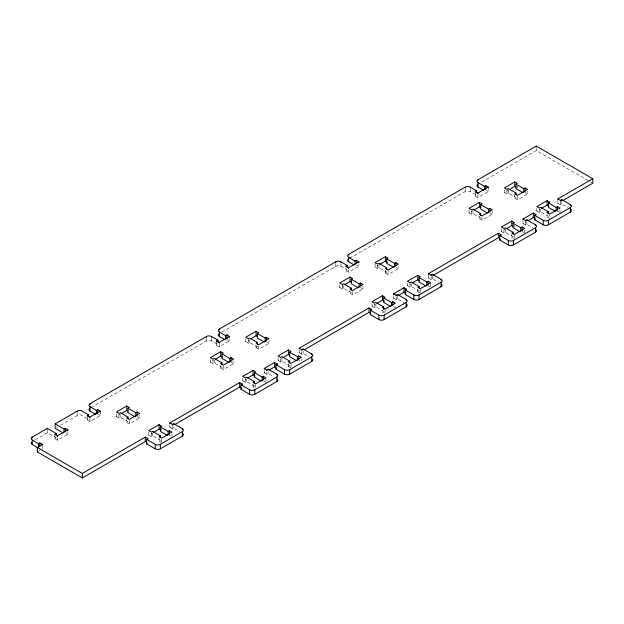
<?xml version="1.0" encoding="UTF-8"?>
<svg xmlns="http://www.w3.org/2000/svg" width="624" height="624" viewBox="0 0 624 624"><rect width="100%" height="100%" fill="white"/><g stroke="black" fill="none" stroke-linecap="round" stroke-linejoin="round"><path stroke-width="0.47" stroke-dasharray="3.12 2.34" d="M60.622 425.186L77.571 415.389L79.778 414.898A2.886 1.669 0 0 1 81.783 415.373L88.6 419.305L88.6 418.189M35.1 439.912L47.362 432.838L56.261 437.697M56.495 427.565L57.868 426.769M90.878 407.698L206.443 340.977A3.658 2.114 0 0 1 211.614 340.977L217.94 344.635L217.94 343.231M221.902 332.054L335.782 266.308A3.658 2.114 0 0 1 340.954 266.308L347.279 269.958L345.985 270.707L345.985 268.187M349.557 258.352L465.122 191.63A3.658 2.114 0 0 1 470.293 191.63L476.619 195.008M481.689 182.068L536.258 150.563L589.423 181.256M54.967 435.919L54.967 438.719L56.261 437.978M87.305 417.253L87.305 420.053L88.6 419.305M216.645 342.303L216.645 345.376L217.94 344.635M355.524 265.2L355.04 265.2M475.324 193.51L475.324 196.03L476.619 195.281M38.906 450.98L39.881 450.419M42.143 449.116L42.463 446.129M54.967 438.719L57.556 440.216L67.899 434.242L67.899 431.441M87.305 420.053L89.887 421.551L100.238 415.576L100.238 412.495M216.645 345.376L219.235 346.874L229.577 340.899L229.577 338.66M345.985 270.707L348.574 272.197L358.917 266.222L358.917 263.702M475.324 196.03L477.914 197.527L488.264 191.552L488.264 188.752M116.392 413.735L116.392 416.426L120.37 414.133M210.366 359.486L210.366 362.17L213.548 360.337M245.731 339.066L245.731 341.749L248.914 339.916M339.706 284.809L339.706 287.5L342.888 285.659M375.071 263.492L375.071 267.08L378.253 265.239M469.045 210.132L469.045 212.823L473.023 210.53M504.41 189.719L504.41 192.403L508.396 190.109M116.392 416.426L118.981 417.924L120.268 417.175L128.029 421.652L126.734 422.401L126.734 419.71M210.366 362.17L212.948 363.667L214.243 362.918L222.004 367.403L222.004 365.609M245.731 341.749L248.321 343.247L249.616 342.498L257.369 346.983L257.369 345.189M339.706 287.5L342.295 288.99L343.582 288.241L351.343 292.726L350.048 293.475L350.048 289.887M375.071 267.08L377.66 268.57L378.955 267.829L386.716 272.306L386.716 270.512M469.045 212.823L471.635 214.321L472.93 213.572L480.683 218.049L479.396 218.798L479.396 216.107M504.41 192.403L507 193.9L508.295 193.151L516.056 197.629L514.761 198.377L514.761 194.797M220.709 365.461L220.709 368.144L222.004 367.403M256.082 345.041L256.082 347.724L257.369 346.983M385.421 270.364L385.421 273.055L386.716 272.306M126.734 422.401L129.324 423.891L139.675 417.924L139.675 415.233M220.709 368.144L223.298 369.642L233.641 363.667L233.641 360.976M256.082 347.724L258.664 349.222L269.014 343.247L269.014 340.556M350.048 293.475L352.638 294.965L362.989 288.99L362.989 286.307M385.421 273.055L388.003 274.544L398.354 268.57L398.354 265.886M479.396 218.798L481.978 220.288L492.328 214.321L492.328 211.63M514.761 198.377L517.351 199.875L527.693 193.9L527.693 191.209M148.73 432.416L148.73 435.107L152.708 432.806M242.72 378.152L242.72 380.843L245.903 379.002M278.07 357.747L278.07 360.43L281.252 358.597M372.06 303.482L372.06 306.166L375.242 304.333M407.41 283.07L407.41 285.761L410.592 283.92M501.4 228.805L501.4 231.496L505.378 229.195M536.749 208.393L536.749 211.084L539.939 209.243M148.73 435.107L151.32 436.597L152.607 435.856L160.368 440.333L159.073 441.082L159.073 437.494M242.72 380.843L245.302 382.34L246.597 381.592L254.358 386.069L254.358 384.275M278.07 360.43L280.66 361.928L281.954 361.179L289.708 365.656L289.708 363.87M372.06 306.166L374.642 307.663L375.937 306.914L383.698 311.399L382.403 312.14L382.403 310.354M407.41 285.761L409.999 287.251L411.294 286.502L419.055 290.987L419.055 289.193M501.4 231.496L503.989 232.986L505.276 232.245L513.037 236.722L511.742 237.471L511.742 234.78M536.749 211.084L539.339 212.573L540.634 211.832L548.395 216.31L547.1 217.058L547.1 214.367M169.853 425.147L169.853 427.393L171.538 426.418M264.272 370.64L264.272 372.879L265.863 371.959M299.192 350.197L299.192 352.716L300.877 351.741M393.611 295.682L393.611 298.202L395.21 297.281M428.54 275.239L428.54 278.039L430.217 277.072M522.959 220.732L522.959 223.532L525.346 222.152M557.879 200.569L557.879 203.369L560.063 202.106M169.853 427.393L172.442 428.883L173.737 428.134L179.665 431.558M264.272 372.879L266.861 374.369L268.156 373.628L273.546 376.732M299.192 352.716L301.782 354.206L303.077 353.465L309.005 356.881M393.611 298.202L396.201 299.699L397.496 298.951L403.962 302.687M428.54 278.039L431.122 279.536L432.416 278.788L438.344 282.212M522.959 223.532L525.541 225.022L526.835 224.273L532.763 227.698M557.879 203.369L560.461 204.859L561.756 204.11L567.684 207.535M253.063 384.127L253.063 386.818L254.358 386.069M288.421 363.714L288.421 366.405L289.708 365.656M417.76 289.045L417.76 291.728L419.055 290.987M590.265 181.74L592.8 183.206M525.112 192.403L527.693 193.9M557.45 211.084L559.385 212.207M547.1 217.058L549.689 218.548L549.689 214.968M486.158 190.336L488.264 191.552M489.739 212.823L492.328 214.321M522.093 231.496L524.683 232.986M511.742 237.471L513.685 238.586M396.412 267.454L398.354 268.57M428.103 285.761L430.045 286.876M417.76 291.728L420.342 293.225M356.491 264.826L358.917 266.222M360.399 287.5L362.989 288.99M393.401 306.54L395.343 307.663L395.343 304.972M382.403 312.14L384.345 313.264M266.425 341.749L269.014 343.247M298.763 360.43L300.058 361.179M288.421 366.405L291.002 367.903M226.996 339.409L229.577 340.899M231.059 362.17L233.641 363.667M263.414 380.843L265.996 382.34M253.063 386.818L254.358 387.566M137.085 416.426L139.675 417.924M169.424 435.107L171.366 436.223M159.073 441.082L161.663 442.572M97.812 414.172L100.238 415.576M65.637 432.939L67.899 434.242M561.756 201.31L561.756 204.11M560.461 202.059L560.461 204.859M560.032 209.89L560.032 212.573M540.634 209.141L540.634 211.832M539.339 208.993L539.339 212.573M536.258 148.317L536.258 150.563M535.891 217.651L535.891 218.486M526.835 221.473L526.835 224.273M525.541 222.222L525.541 225.022M524.683 230.303L524.683 232.089M517.351 186.131L517.351 187.925M517.351 196.287L517.351 199.875M514.332 225.225L514.332 227.011M514.332 235.381L514.332 238.961M508.295 190.46L508.295 193.151M507 190.312L507 193.9M505.276 229.554L505.276 232.245M503.989 229.406L503.989 232.986M481.978 216.707L481.978 220.288M477.914 195.008L477.914 197.527M472.93 211.778L472.93 213.572M471.635 210.733L471.635 214.321M470.293 188.83L470.293 191.63M465.122 188.83L465.122 191.63M432.416 275.987L432.416 278.788M431.122 277.017L431.122 279.536M430.693 283.67L430.693 286.354M420.342 289.637L420.342 292.328M411.294 283.819L411.294 286.502M409.999 283.67L409.999 287.251M406.552 292.601L406.552 293.163M397.496 296.431L397.496 298.951M396.201 297.18L396.201 299.699M388.003 270.964L388.003 274.544M384.992 310.05L384.992 312.741M378.955 265.138L378.955 267.829M377.66 264.989L377.66 268.57M375.937 304.223L375.937 306.914M374.642 304.075L374.642 307.663M352.638 291.385L352.638 294.965M348.574 269.958L348.574 272.197M343.582 285.558L343.582 288.241M342.295 285.41L342.295 288.99M340.954 263.507L340.954 266.308M335.782 263.507L335.782 266.308M303.077 350.945L303.077 353.465M301.782 351.686L301.782 354.206M301.353 359.237L301.353 361.031M291.002 364.315L291.002 367.006M281.954 358.488L281.954 361.179M280.66 359.237L280.66 361.928M268.156 371.943L268.156 373.628M266.861 372.13L266.861 374.369M265.996 378.752L265.996 381.443M258.664 345.634L258.664 349.222M255.653 384.727L255.653 387.418M249.616 339.815L249.616 342.498M248.321 339.659L248.321 343.247M246.597 378.901L246.597 381.592M245.302 378.752L245.302 382.34M223.298 366.054L223.298 369.642M219.235 344.074L219.235 346.874M214.243 360.227L214.243 362.918M212.948 360.079L212.948 363.667M211.614 338.458L211.614 340.977M206.443 338.458L206.443 340.977M173.737 426.738L173.737 428.134M172.442 426.644L172.442 428.883M172.013 433.914L172.013 435.7M161.663 428.836L161.663 430.622M161.663 438.992L161.663 441.675M152.607 433.165L152.607 435.856M151.32 433.017L151.32 436.597M129.324 420.311L129.324 423.891M120.268 415.381L120.268 417.175M118.981 414.336L118.981 417.924M89.887 418.751L89.887 421.551M77.111 413.423L77.111 415.662M57.556 437.697L57.556 440.216M47.362 430.599L47.362 432.838"/><path stroke-width="0.94" d="M63.211 433.025L55.123 428.353L55.123 423.875L77.329 411.044L79.778 410.42A2.886 1.669 0 0 1 81.783 410.896L88.6 414.827L88.6 416.504M147.865 439.429L147.865 438.594L145.283 437.096L82.337 473.437L32.269 444.538L32.269 440.053A3.658 2.114 0 0 1 32.269 437.065L47.362 428.353L56.261 433.493L56.261 435.178M90.035 404.547L90.035 403.705L206.443 336.5A3.658 2.114 0 0 1 211.614 336.5L217.94 340.15L217.94 342.389M219.375 329.87L219.375 329.035L335.782 261.823A3.658 2.114 0 0 1 340.954 261.823L347.279 265.481L347.279 267.439M348.715 255.2L348.715 254.358L465.122 187.153A3.658 2.114 0 0 1 470.293 187.153L476.619 190.804L476.619 193.042M478.054 180.523L478.054 179.681L536.258 146.078L592.8 178.721L592.8 183.206L562.973 200.429M32.269 440.053L38.587 443.703L39.881 442.954L42.463 444.444L42.463 445.286M54.967 435.084L54.967 434.242L56.261 433.493M55.123 423.875L64.022 429.016L65.317 428.267L67.899 429.764L67.899 430.599M87.305 416.411L87.305 415.576L88.6 414.827M90.035 403.705A3.658 2.114 0 0 0 90.035 406.692L96.361 410.342L97.648 409.601L100.238 411.091L100.238 411.934M216.645 341.741L216.645 340.899L217.94 340.15M219.375 329.035A3.658 2.114 0 0 0 219.375 332.023L225.701 335.673L226.996 334.924L229.577 336.422L229.577 337.256M345.985 267.064L345.985 266.222L347.279 265.481M348.715 254.358A3.658 2.114 0 0 0 348.715 257.345L355.04 260.996L356.335 260.247L358.917 261.745L358.917 262.587M475.324 192.387L475.324 191.552L476.619 190.804M478.054 179.681A3.658 2.114 0 0 0 478.054 182.668L484.38 186.326L485.675 185.578L488.264 187.067L488.264 187.91M42.463 444.444L37.292 447.431L37.292 451.916L82.337 477.922L145.283 441.581L146.897 442.51M54.967 434.242L57.556 435.739L67.899 429.764M87.305 415.576L89.887 417.066L100.238 411.091M216.645 340.899L219.235 342.389L229.577 336.422M345.985 266.222L348.574 267.719L358.917 261.745M475.324 191.552L477.914 193.042L488.264 187.067M37.292 451.916L37.939 451.542M135.018 416.723L128.029 412.69L128.029 408.213L129.324 407.464L126.734 405.974L116.392 411.949L118.981 413.439L120.268 412.69L128.029 417.175L128.029 418.969M228.992 362.474L222.004 358.441L222.004 353.956L223.298 353.215L220.709 351.718L210.366 357.692L212.948 359.182L214.243 358.441L222.004 362.918L222.004 364.712M264.358 342.053L257.369 338.021L257.369 333.536L258.664 332.795L256.082 331.297L245.731 337.272L248.321 338.77L249.616 338.021L257.369 342.498L257.369 344.292M358.332 287.797L351.343 283.764L351.343 279.287L352.638 278.538L350.048 277.04L339.706 283.015L342.295 284.513L343.582 283.764L351.343 288.241L351.343 290.035M393.697 267.376L386.716 263.344L386.716 258.866L388.003 258.118L385.421 256.628L375.071 262.595L377.66 264.092L378.955 263.344L386.716 267.829L386.716 269.615M487.672 213.119L480.683 209.087L480.683 204.61L481.978 203.861L479.396 202.371L469.045 208.346L471.635 209.836L472.93 209.087L480.683 213.572L480.683 215.366M523.037 192.707L516.056 188.674L516.056 184.189L517.351 183.44L514.761 181.951L504.41 187.925L507 189.415L508.295 188.674L516.056 193.151L516.056 194.945M121.165 413.673L126.734 410.452L128.029 411.2M215.14 359.416L220.709 356.203L222.651 357.318M250.505 338.996L256.082 335.782L257.369 336.523M344.479 284.739L350.048 281.525L351.343 282.274M379.852 264.319L385.421 261.105L387.364 262.228M473.819 210.07L479.396 206.848L480.683 207.597M509.192 189.649L514.761 186.428L516.056 187.177M128.029 417.175L126.734 417.924L129.324 419.414L139.675 413.439L137.085 411.949L135.79 412.69L128.029 408.213M222.004 362.918L220.709 363.667L223.298 365.157L233.641 359.182L231.059 357.692L229.765 358.441L222.004 353.956M257.369 342.498L256.082 343.247L258.664 344.737L269.014 338.77L266.425 337.272L265.13 338.021L257.369 333.536M351.343 288.241L350.048 288.99L352.638 290.488L362.989 284.513L360.399 283.015L359.104 283.764L351.343 279.287M386.716 267.829L385.421 268.57L388.003 270.067L398.354 264.092L395.764 262.595L394.477 263.344L386.716 258.866M480.683 213.572L479.396 214.321L481.978 215.81L492.328 209.836L489.739 208.346L488.444 209.087L480.683 204.61M516.056 193.151L514.761 193.9L517.351 195.39L527.693 189.415L525.112 187.925L523.817 188.674L516.056 184.189M167.357 435.404L160.368 431.371L160.368 426.894L161.663 426.145L159.073 424.655L148.73 430.622L151.32 432.12L152.607 431.371L160.368 435.856L160.368 437.642M261.339 381.139L254.358 377.107L254.358 372.629L255.653 371.881L253.063 370.391L242.72 376.366L245.302 377.855L246.597 377.107L254.358 381.592L254.358 383.386M296.696 360.734L289.708 356.702L289.708 352.217L291.002 351.468L288.421 349.978L278.07 355.953L280.66 357.443L281.954 356.702L289.708 361.179L289.708 362.973M390.686 306.47L383.698 302.437L383.698 297.952L384.992 297.211L382.403 295.714L372.06 301.688L374.642 303.178L375.937 302.437L383.698 306.914L383.698 309.605M426.036 286.057L419.055 282.025L419.055 277.54L420.342 276.799L417.76 275.301L407.41 281.276L409.999 282.773L411.294 282.025L419.055 286.502L419.055 288.296M520.026 231.793L513.037 227.76L513.037 223.283L514.332 222.534L511.742 221.036L501.4 227.011L503.989 228.509L505.276 227.76L513.037 232.245L513.037 234.031M555.376 211.38L548.395 207.347L548.395 202.87L549.689 202.121L547.1 200.632L536.749 206.606L539.339 208.096L540.634 207.347L548.395 211.832L548.395 213.619M153.504 432.346L159.073 429.133L160.368 429.881M169.853 423.751L169.853 422.908L239.702 382.582L242.284 384.08L242.284 384.922M247.494 378.089L253.063 374.868L255.005 375.991M264.272 369.236L264.272 368.394L274.622 362.427L277.204 363.917L277.204 364.759M282.844 357.677L288.421 354.455L289.708 355.204M299.192 349.073L299.192 348.239L369.041 307.913L371.623 309.403L371.623 310.245M376.834 303.412L382.403 300.199L384.345 301.314M393.611 294.559L393.611 293.725L403.962 287.75L406.552 289.24L406.552 290.082M412.183 283L417.76 279.786L419.702 280.901M428.54 274.404L428.54 273.562L498.381 233.236L500.971 234.733L500.971 235.568M506.173 228.735L511.742 225.521L513.037 226.27M522.959 219.89L522.959 219.047L533.302 213.073L535.891 214.57L535.891 215.405M541.531 208.322L547.1 205.109L549.042 206.232M557.879 199.727L557.879 198.884L592.8 178.721M182.582 433.259A3.658 2.114 0 0 1 182.356 436.106L160.368 448.796A3.658 2.114 0 0 1 155.197 448.796L146.57 443.82L146.57 439.335L147.865 438.594M169.853 422.908L172.442 424.406L173.737 423.657L182.356 428.633A3.658 2.114 0 0 1 182.356 431.621L182.356 436.106M277.391 379.072A3.658 2.114 0 0 1 276.775 381.592L254.787 394.282A3.658 2.114 0 0 1 249.616 394.282L240.989 389.306L240.989 384.829L242.284 384.08M264.272 368.394L266.861 369.892L268.156 369.143L276.775 374.119L276.775 374.962M312.312 358.909A3.658 2.114 0 0 1 311.696 361.429L289.708 374.119A3.658 2.114 0 0 1 284.536 374.119L275.917 369.143L275.917 364.666L277.204 363.917M299.192 348.239L301.782 349.729L303.077 348.98L311.696 353.964A3.658 2.114 0 0 1 311.696 356.944L311.696 361.429M406.544 304.223A3.658 2.114 0 0 1 406.115 306.914L384.127 319.613A3.658 2.114 0 0 1 378.955 319.613L370.336 314.629L370.336 310.151L371.623 309.403M393.611 293.725L396.201 295.214L397.496 294.473L406.115 299.45L406.115 300.284M441.464 284.06A3.658 2.114 0 0 1 441.043 286.751L419.055 299.45A3.658 2.114 0 0 1 413.876 299.45L405.257 294.473L405.257 289.988L406.552 289.24M428.54 273.562L431.122 275.051L432.416 274.31L441.043 279.287A3.658 2.114 0 0 1 441.043 282.274L441.043 286.751M535.681 229.398A3.658 2.114 0 0 1 535.462 232.245L513.474 244.936A3.658 2.114 0 0 1 508.295 244.936L499.676 239.959L499.676 235.474L500.971 234.733M522.959 219.047L525.541 220.545L526.835 219.796L535.462 224.773L535.462 225.615M570.601 209.235A3.658 2.114 0 0 1 570.383 212.082L548.395 224.773A3.658 2.114 0 0 1 543.223 224.773L534.596 219.796L534.596 215.311L535.891 214.57M557.879 198.884L560.461 200.382L561.756 199.633L570.383 204.61A3.658 2.114 0 0 1 570.383 207.597L570.383 212.082M174.907 424.476L239.702 387.067L241.153 387.91M269.053 370.118L274.622 366.904L276.073 367.747M304.247 349.799L369.041 312.39L370.336 313.139M398.393 295.448L403.962 292.227L405.257 292.976M433.586 275.129L498.381 237.721L500.159 238.742M527.732 220.771L533.302 217.558L535.08 218.579M146.57 443.82L147.217 443.446M160.368 435.856L159.073 436.597L161.663 438.095L172.013 432.12L169.424 430.622L168.129 431.371L160.368 426.894M240.989 389.306L241.636 388.931M254.358 381.592L253.063 382.34L255.653 383.83L265.996 377.855L263.414 376.366L262.119 377.107L254.358 372.629M275.917 369.143L276.565 368.768M289.708 361.179L288.421 361.928L291.002 363.418L301.353 357.443L298.763 355.953L297.469 356.702L289.708 352.217M370.336 314.629L370.984 314.262M383.698 306.914L382.403 307.663L384.992 309.153L395.343 303.178L392.753 301.688L391.459 302.437L383.698 297.952M405.257 294.473L405.904 294.099M419.055 286.502L417.76 287.251L420.342 288.748L430.693 282.773L428.103 281.276L426.816 282.025L419.055 277.54M499.676 239.959L500.323 239.585M513.037 232.245L511.742 232.986L514.332 234.484L524.683 228.509L522.093 227.011L520.798 227.76L513.037 223.283M534.596 219.796L535.244 219.422M548.395 211.832L547.1 212.573L549.689 214.071L560.032 208.096L557.45 206.606L556.156 207.347L548.395 202.87M146.57 439.335L155.197 444.319A3.658 2.114 0 0 0 160.368 444.319L182.356 431.621M240.989 384.829L249.616 389.805A3.658 2.114 0 0 0 254.787 389.805L276.775 377.107A3.658 2.114 0 0 0 276.775 374.119M275.917 364.666L284.536 369.642A3.658 2.114 0 0 0 289.708 369.642L311.696 356.944M370.336 310.151L378.955 315.128A3.658 2.114 0 0 0 384.127 315.128L406.115 302.437A3.658 2.114 0 0 0 406.115 299.45M405.257 289.988L413.876 294.965A3.658 2.114 0 0 0 419.055 294.965L441.043 282.274M499.676 235.474L508.295 240.458A3.658 2.114 0 0 0 513.474 240.458L535.462 227.76A3.658 2.114 0 0 0 535.462 224.773M534.596 215.311L543.223 220.295A3.658 2.114 0 0 0 548.395 220.295L570.383 207.597M477.711 184.4A3.658 2.114 0 0 0 478.054 187.153L483.592 190.343M348.481 258.991A3.658 2.114 0 0 0 348.715 261.823L354.253 265.021M218.735 334.012A3.658 2.114 0 0 0 219.375 336.5L224.905 339.698M89.583 408.502A3.658 2.114 0 0 0 90.035 411.177L95.566 414.367M570.383 204.61L570.383 205.452M561.756 199.633L561.756 200.476M560.461 200.382L560.461 201.217M557.45 206.606L557.45 210.187M556.156 207.347L556.156 210.935M548.395 220.295L548.395 224.773M547.1 200.632L547.1 205.109M543.223 220.295L543.223 224.773M536.258 146.078L536.258 146.921M535.462 227.76L535.462 232.245M533.302 213.073L533.302 217.558M526.835 219.796L526.835 220.639M525.541 220.545L525.541 221.38M525.112 187.925L525.112 191.506M523.817 188.674L523.817 192.254M522.093 227.011L522.093 230.599M520.798 227.76L520.798 231.348M514.761 181.951L514.761 186.428M513.474 240.458L513.474 244.936M511.742 221.036L511.742 225.521M508.295 240.458L508.295 244.936M498.381 233.236L498.381 237.721M489.739 208.346L489.739 211.926M488.444 209.087L488.444 212.675M485.675 185.578L485.675 189.493M484.38 186.326L484.38 189.961M479.396 202.371L479.396 206.848M478.054 182.668L478.054 187.153M477.914 193.042L477.914 193.885M470.293 187.153L470.293 187.988M465.122 187.153L465.122 187.988M441.043 279.287L441.043 280.129M432.416 274.31L432.416 275.145M431.122 275.051L431.122 275.894M428.103 281.276L428.103 284.864M426.816 282.025L426.816 285.605M419.055 294.965L419.055 299.45M417.76 275.301L417.76 279.786M413.876 294.965L413.876 299.45M406.115 302.437L406.115 306.914M403.962 287.75L403.962 292.227M397.496 294.473L397.496 295.308M396.201 295.214L396.201 296.057M395.764 262.595L395.764 266.183M394.477 263.344L394.477 266.932M392.753 301.688L392.753 305.276M391.459 302.437L391.459 306.017M385.421 256.628L385.421 261.105M384.127 315.128L384.127 319.613M382.403 295.714L382.403 300.199M378.955 315.128L378.955 319.613M369.041 307.913L369.041 312.39M360.399 283.015L360.399 285.706M359.104 283.764L359.104 287.352M356.335 260.247L356.335 263.609M355.04 260.996L355.04 264.358M350.048 277.04L350.048 281.525M348.715 257.345L348.715 261.823M348.574 267.719L348.574 268.562M340.954 261.823L340.954 262.665M335.782 261.823L335.782 262.665M311.696 353.964L311.696 354.799M303.077 348.98L303.077 349.822M301.782 349.729L301.782 350.571M298.763 355.953L298.763 359.533M297.469 356.702L297.469 360.282M289.708 369.642L289.708 374.119M288.421 349.978L288.421 354.455M284.536 369.642L284.536 374.119M276.775 377.107L276.775 381.592M274.622 362.427L274.622 366.904M268.156 369.143L268.156 369.985M266.861 369.892L266.861 370.734M266.425 337.272L266.425 340.86M265.13 338.021L265.13 341.601M263.414 376.366L263.414 379.946M262.119 377.107L262.119 380.695M256.082 331.297L256.082 335.782M254.787 389.805L254.787 394.282M253.063 370.391L253.063 374.868M249.616 389.805L249.616 394.282M239.702 382.582L239.702 387.067M231.059 357.692L231.059 361.28M229.765 358.441L229.765 362.021M226.996 334.924L226.996 338.567M225.701 335.673L225.701 339.035M220.709 351.718L220.709 356.203M219.375 332.023L219.375 336.5M219.235 342.389L219.235 343.231M211.614 336.5L211.614 337.342M206.443 336.5L206.443 337.342M182.356 428.633L182.356 429.476M173.737 423.657L173.737 424.499M172.442 424.406L172.442 425.24M169.424 430.622L169.424 434.21M168.129 431.371L168.129 434.959M160.368 444.319L160.368 448.796M159.073 424.655L159.073 429.133M155.197 444.319L155.197 448.796M145.283 437.096L145.283 441.581M137.085 411.949L137.085 415.529M135.79 412.69L135.79 416.278M126.734 405.974L126.734 410.452M97.648 409.601L97.648 413.517M96.361 410.342L96.361 413.985M90.035 406.692L90.035 411.177M89.887 417.066L89.887 417.908M82.337 473.437L82.337 477.922M77.111 411.185L77.111 412.019M65.317 428.267L65.317 431.629M64.022 429.016L64.022 432.097M57.556 435.739L57.556 436.574M47.362 428.353L47.362 429.195M39.881 442.954L39.881 446.597M38.587 443.703L38.587 447.065M32.269 437.065L32.269 437.908M32.269 444.538A3.658 2.114 0 0 1 31.504 442.205"/></g></svg>
